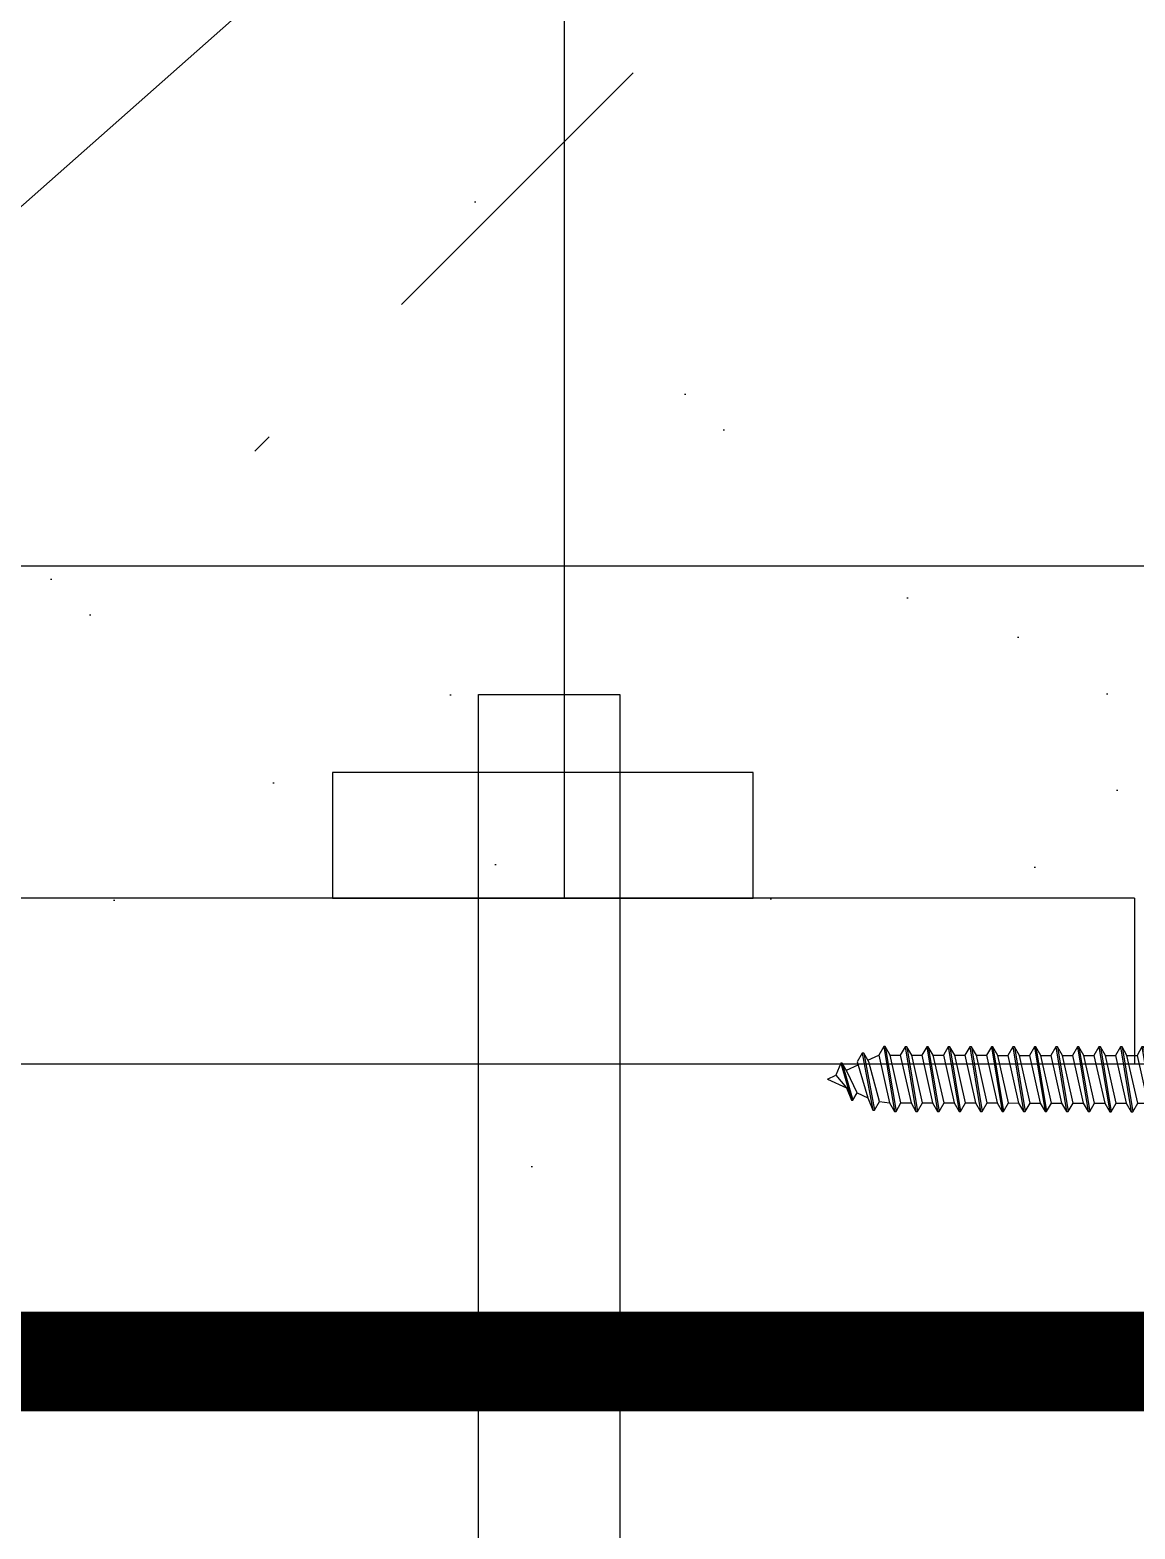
# Model space of a CAD drawing. Extents: x 343299501 to 344531018, y 671200678 to 672446893.
# Drawn here: x 344118640.3 to 344118706.8, y 672022828.5 to 672022918.7 of the extents above; entities that cross this region are included whole.
import ezdxf

# ---------------------------------------------------------------- set-up
doc = ezdxf.new("R2010")
doc.units = 0
doc.header["$LTSCALE"] = 10
doc.header["$MEASUREMENT"] = 0
doc.layers.add('00-景观', color=4, linetype='Continuous')
doc.layers.add('REINL', color=1, linetype='Continuous', lineweight=0)

# ---------------------------------------------------------------- blocks, each defined once
blk = doc.blocks.new('ld1')
for p, q in [((0.002353958690946456, 3.703202611866232), (-0.002353958690946456, -3.703202611866345)), ((1.597948593593173, 3.702188364402332), (0.002353958690946456, 3.703202611866232)), ((-42.35413815934589, 1.980362780314181), (-42.65379401703103, 1.462104682860058)), ((-42.26155809407283, 1.980303931346953), (-42.35413815934589, 1.980362780314181)), ((-42.35413815934589, 1.980362780314181), (-41.70856112871479, -1.926927918034494)), ((-41.96256134478244, 1.461665297461423), (-42.26155809407283, 1.980303931346953)), ((-42.26155809407283, 1.980303931346953), (-41.61598106340534, -1.926986767001722)), ((-41.05801724521007, 1.979538894772531), (-41.35767310289521, 1.461280797318409)), ((-40.96543717990062, 1.97948004580519), (-41.05801724521007, 1.979538894772531)), ((-41.05801724521007, 1.979538894772531), (-40.41244021453895, -1.927751803576257)), ((-40.66644043064662, 1.46084141191966), (-40.96543717990062, 1.97948004580519)), ((-40.96543717990062, 1.97948004580519), (-40.3198601492295, -1.927810652543485)), ((-39.76189633103422, 1.978715009230768), (-40.06155218875938, 1.460456911776646)), ((-39.66931626576479, 1.97865616026354), (-39.76189633103422, 1.978715009230768)), ((-39.76189633103422, 1.978715009230768), (-39.11631930040312, -1.92857568911802)), ((-39.37031951651079, 1.460017526377897), (-39.66931626576479, 1.97865616026354)), ((-39.66931626576479, 1.97865616026354), (-39.02373923509367, -1.928634538085248)), ((-38.4657754168984, 1.977891123689005), (-38.76543127458353, 1.459633026234883)), ((-38.37319535158895, 1.977832274721777), (-38.4657754168984, 1.977891123689005)), ((-38.4657754168984, 1.977891123689005), (-37.82019838623091, -1.929399574659783)), ((-38.07419860233495, 1.459193640836133), (-38.37319535158895, 1.977832274721777)), ((-38.37319535158895, 1.977832274721777), (-37.72761832095784, -1.929458423627011)), ((-37.16965450276257, 1.977067238147242), (-37.46931036044771, 1.45880914069312)), ((-37.07707443745312, 1.977008389180014), (-37.16965450276257, 1.977067238147242)), ((-37.16965450276257, 1.977067238147242), (-36.52407747209509, -1.930223460201432)), ((-36.77807768819912, 1.458369755294484), (-37.07707443745312, 1.977008389180014)), ((-37.07707443745312, 1.977008389180014), (-36.43149740678564, -1.930282309168774)), ((-35.87353358863038, 1.976243352605479), (-36.17318944631552, 1.457985255151357)), ((-35.78095352332093, 1.976184503638251), (-35.87353358863038, 1.976243352605479)), ((-35.87353358863038, 1.976243352605479), (-35.2279565579629, -1.931047345743309)), ((-35.48195677406693, 1.457545869752607), (-35.78095352332093, 1.976184503638251)), ((-35.78095352332093, 1.976184503638251), (-35.13537649268983, -1.931106194710537)), ((-34.57741267449455, 1.975419467063716), (-34.87706853217969, 1.457161369609594)), ((-34.4848326091851, 1.975360618096488), (-34.57741267449455, 1.975419467063716)), ((-34.57741267449455, 1.975419467063716), (-33.93183564382707, -1.931871231284958)), ((-34.1858358599311, 1.456721984210958), (-34.4848326091851, 1.975360618096488)), ((-34.4848326091851, 1.975360618096488), (-33.83925557851762, -1.9319300802523)), ((-33.28129176031871, 1.974595581521953), (-33.58094761804387, 1.456337484067831)), ((-33.18871169504928, 1.974536732554725), (-33.28129176031871, 1.974595581521953)), ((-33.28129176031871, 1.974595581521953), (-32.63571472968761, -1.932695116826835)), ((-32.88971494579528, 1.455898098669081), (-33.18871169504928, 1.974536732554725)), ((-33.18871169504928, 1.974536732554725), (-32.54313466437816, -1.932753965794063)), ((-31.98517084618288, 1.97377169598019), (-32.28482670386802, 1.455513598526068)), ((-31.89259078087343, 1.973712847012962), (-31.98517084618288, 1.97377169598019)), ((-31.98517084618288, 1.97377169598019), (-31.3395938155154, -1.933519002368598)), ((-31.59359403161943, 1.455074213127318), (-31.89259078087343, 1.973712847012962)), ((-31.89259078087343, 1.973712847012962), (-31.24701375024233, -1.933577851335826)), ((-30.68904993204706, 1.972947810438427), (-30.98870578973219, 1.454689712984305)), ((-30.59646986673761, 1.972888961471199), (-30.68904993204706, 1.972947810438427)), ((-30.68904993204706, 1.972947810438427), (-30.04347290137957, -1.934342887910248)), ((-30.29747311748361, 1.454250327585669), (-30.59646986673761, 1.972888961471199)), ((-30.59646986673761, 1.972888961471199), (-29.95089283607012, -1.934401736877589)), ((-29.39292901791487, 1.972123924896664), (-29.69258487560001, 1.453865827442542)), ((-29.30034895260542, 1.972065075929436), (-29.39292901791487, 1.972123924896664)), ((-29.39292901791487, 1.972123924896664), (-28.74735198724738, -1.935166773452124)), ((-29.00135220335142, 1.453426442043792), (-29.30034895260542, 1.972065075929436)), ((-29.30034895260542, 1.972065075929436), (-28.65477192197432, -1.935225622419352)), ((-28.09680810377904, 1.971300039354901), (-28.39646396146418, 1.453041941900779)), ((-28.00422803846959, 1.971241190387673), (-28.09680810377904, 1.971300039354901)), ((-28.09680810377904, 1.971300039354901), (-27.45123107311156, -1.935990658993774)), ((-27.70523128921559, 1.452602556502143), (-28.00422803846959, 1.971241190387673)), ((-28.00422803846959, 1.971241190387673), (-27.35865100780211, -1.936049507961116)), ((-26.80068718964685, 1.970476153813138), (-27.10034304733199, 1.452218056359015)), ((-26.7081071243374, 1.97041730484591), (-26.80068718964685, 1.970476153813138)), ((-26.80068718964685, 1.970476153813138), (-26.15511015897937, -1.93681454453565)), ((-26.4091103750834, 1.451778670960266), (-26.7081071243374, 1.97041730484591)), ((-26.7081071243374, 1.97041730484591), (-26.0625300937063, -1.936873393502879)), ((-25.50456627555468, 1.969652268271375), (-25.80422213323982, 1.451394170817252)), ((-25.41198621024523, 1.969593419304147), (-25.50456627555468, 1.969652268271375)), ((-25.50456627555468, 1.969652268271375), (-24.8589892448872, -1.937638430077413)), ((-25.11298946099123, 1.450954785418503), (-25.41198621024523, 1.969593419304147)), ((-25.41198621024523, 1.969593419304147), (-24.76640917961413, -1.937697279044642)), ((-24.20844536141885, 1.968828382729612), (-24.50810121910399, 1.450570285275489)), ((-24.1158652961094, 1.968769533762384), (-24.20844536141885, 1.968828382729612)), ((-24.20844536141885, 1.968828382729612), (-23.56286833075137, -1.938462315619063)), ((-23.8168685468554, 1.450130899876854), (-24.1158652961094, 1.968769533762384)), ((-24.1158652961094, 1.968769533762384), (-23.47028826544192, -1.938521164586405)), ((-22.91232444728666, 1.968004497187849), (-23.2119803049718, 1.449746399733726)), ((-22.81974438197722, 1.967945648220621), (-22.91232444728666, 1.968004497187849)), ((-22.91232444728666, 1.968004497187849), (-22.26674741661918, -1.93928620116094)), ((-22.52074763272321, 1.449307014334977), (-22.81974438197722, 1.967945648220621)), ((-22.81974438197722, 1.967945648220621), (-22.17416735134611, -1.939345050128168)), ((-21.61620353319449, 1.967180611646086), (-21.91585939087963, 1.448922514191963)), ((-21.61620353319449, 1.967180611646086), (-20.97062650252701, -1.940110086702703)), ((-21.22462671863104, 1.448483128793214), (-21.52362346788505, 1.967121762678858)), ((-21.52362346788505, 1.967121762678858), (-20.87804643725394, -1.940168935669931)), ((-20.32008261910232, 1.966356726104323), (-20.61973847678746, 1.4480986286502)), ((-20.22750255379287, 1.966297877137094), (-20.32008261910232, 1.966356726104323)), ((-20.32008261910232, 1.966356726104323), (-19.67450558843484, -1.940933972244466)), ((-19.92850580453887, 1.447659243251451), (-20.22750255379287, 1.966297877137094)), ((-20.22750255379287, 1.966297877137094), (-19.58192552316177, -1.940992821211694)), ((-19.0239617049665, 1.96553284056256), (-19.32361756265163, 1.447274743108437)), ((-18.93138163965705, 1.965473991595331), (-19.0239617049665, 1.96553284056256)), ((-19.0239617049665, 1.96553284056256), (-18.37838467429901, -1.941757857786115)), ((-18.63238489040305, 1.446835357709801), (-18.93138163965705, 1.965473991595331)), ((-18.93138163965705, 1.965473991595331), (-18.28580460898957, -1.941816706753457)), ((-17.72784079083431, 1.964708955020797), (-18.02749664851945, 1.446450857566674)), ((-17.63526072552486, 1.964650106053568), (-17.72784079083431, 1.964708955020797)), ((-17.72784079083431, 1.964708955020797), (-17.08226376016682, -1.942581743327992)), ((-17.33626397627086, 1.446011472167925), (-17.63526072552486, 1.964650106053568)), ((-17.63526072552486, 1.964650106053568), (-16.98968369489376, -1.94264059229522)), ((-16.43171987674214, 1.963885069479034), (-16.73137573442727, 1.445626972024911)), ((-16.43171987674214, 1.963885069479034), (-15.78614284607465, -1.943405628869755)), ((-16.04014306217869, 1.445187586626162), (-16.33913981143269, 1.963826220511805)), ((-16.33913981143269, 1.963826220511805), (-15.69356278080159, -1.943464477836983)), ((-15.13559896264996, 1.96306118393727), (-15.4352548203351, 1.444803086483148)), ((-15.04301889734052, 1.963002334970042), (-15.13559896264996, 1.96306118393727)), ((-15.13559896264996, 1.96306118393727), (-14.49002193198248, -1.944229514411518)), ((-14.74402214808651, 1.444363701084399), (-15.04301889734052, 1.963002334970042)), ((-15.04301889734052, 1.963002334970042), (-14.39744186670941, -1.944288363378746)), ((-13.83947804851414, 1.962237298395507), (-14.13913390619928, 1.443979200941385)), ((-13.74689798320469, 1.962178449428279), (-13.83947804851414, 1.962237298395507)), ((-13.83947804851414, 1.962237298395507), (-13.19390101784666, -1.945053399953167)), ((-13.44790123395069, 1.443539815542749), (-13.74689798320469, 1.962178449428279)), ((-13.74689798320469, 1.962178449428279), (-13.10132095253721, -1.945112248920509)), ((-12.54335713438195, 1.961413412853744), (-12.84301299206709, 1.443155315399622)), ((-12.4507770690725, 1.961354563886516), (-12.54335713438195, 1.961413412853744)), ((-12.54335713438195, 1.961413412853744), (-11.89778010371447, -1.945877285495044)), ((-12.1517803198185, 1.442715930000873), (-12.4507770690725, 1.961354563886516)), ((-12.4507770690725, 1.961354563886516), (-11.8052000384414, -1.945936134462272)), ((-11.24723622024612, 1.960589527311981), (-11.54689207793126, 1.442331429857859)), ((-11.15465615493667, 1.960530678344753), (-11.24723622024612, 1.960589527311981)), ((-11.24723622024612, 1.960589527311981), (-10.60165918957864, -1.946701171036693)), ((-10.85565940568267, 1.441892044459223), (-11.15465615493667, 1.960530678344753)), ((-11.15465615493667, 1.960530678344753), (-10.50907912426919, -1.946760020004035)), ((-9.951115306113934, 1.959765641770218), (-10.25077116379907, 1.441507544316096)), ((-9.858535240804486, 1.95970679280299), (-9.951115306113934, 1.959765641770218)), ((-9.951115306113934, 1.959765641770218), (-9.305538275446452, -1.94752505657857)), ((-9.559538491550484, 1.441068158917346), (-9.858535240804486, 1.95970679280299)), ((-9.858535240804486, 1.95970679280299), (-9.212958210173383, -1.947583905545798)), ((-8.654994391978107, 1.958941756228455), (-8.954650249663246, 1.440683658774333)), ((-8.562414326668659, 1.958882907261227), (-8.654994391978107, 1.958941756228455)), ((-8.654994391978107, 1.958941756228455), (-8.009417361310625, -1.948348942120219)), ((-8.263417577414657, 1.440244273375697), (-8.562414326668659, 1.958882907261227)), ((-8.562414326668659, 1.958882907261227), (-7.916837296001177, -1.948407791087561)), ((-7.358873477845918, 1.958117870686692), (-7.658529335531057, 1.43985977323257)), ((-7.26629341253647, 1.958059021719464), (-7.358873477845918, 1.958117870686692)), ((-7.358873477845918, 1.958117870686692), (-6.713296447178436, -1.949172827662096)), ((-6.967296663282468, 1.43942038783382), (-7.26629341253647, 1.958059021719464)), ((-7.26629341253647, 1.958059021719464), (-6.620716381905368, -1.949231676629324)), ((-6.062752563710092, 1.957293985144929), (-6.36240842139523, 1.439035887690807)), ((-5.970172498400643, 1.957235136177701), (-6.062752563710092, 1.957293985144929)), ((-6.062752563710092, 1.957293985144929), (-5.417175533042609, -1.949996713203745)), ((-5.671175749146641, 1.438596502292171), (-5.970172498400643, 1.957235136177701)), ((-5.970172498400643, 1.957235136177701), (-5.324595467733161, -1.950055562171087)), ((-4.766631649577903, 1.956470099603166), (-5.066287507263041, 1.438212002149044)), ((-4.674051584268454, 1.956411250635938), (-4.766631649577903, 1.956470099603166)), ((-4.766631649577903, 1.956470099603166), (-4.121054618910421, -1.950820598745622)), ((-4.375054835014453, 1.437772616750294), (-4.674051584268454, 1.956411250635938)), ((-4.674051584268454, 1.956411250635938), (-4.028474553637352, -1.95087944771285)), ((-3.470510735442076, 1.955646214061403), (-3.770166593127215, 1.437388116607281)), ((-3.377930670132628, 1.955587365094175), (-3.470510735442076, 1.955646214061403)), ((-3.470510735442076, 1.955646214061403), (-2.824933704774594, -1.951644484287272)), ((-3.078933920878626, 1.436948731208645), (-3.377930670132628, 1.955587365094175)), ((-3.377930670132628, 1.955587365094175), (-2.732353639465146, -1.951703333254613)), ((-2.174389821266232, 1.95482232851964), (-2.474045678955008, 1.436564231065518)), ((-2.081809755996801, 1.954763479552412), (-2.174389821266232, 1.95482232851964)), ((-2.174389821266232, 1.95482232851964), (-1.528812790638767, -1.952468369829035)), ((-1.782813006706419, 1.436124845666882), (-2.081809755996801, 1.954763479552412)), ((-2.081809755996801, 1.954763479552412), (-1.436232725329319, -1.952527218796263)), ((-0.8782689071304048, 1.953998442977991), (-1.177924764819181, 1.435740345523868)), ((-0.7856888418209564, 1.953939594010649), (-0.8782689071304048, 1.953998442977991)), ((-0.8782689071304048, 1.953998442977991), (-0.5554803917766549, 0.0003530938424773922)), ((-0.4866920925705926, 1.435300960125119), (-0.7856888418209564, 1.953939594010649)), ((-0.7856888418209564, 1.953939594010649), (-0.4629003265072242, 0.0002942448752492055)), ((-44.94701135546711, 0.9887548300997651), (-45.24680359042759, 0.25595062608852)), ((-44.85443129015766, 0.9886959811325369), (-44.94701135546711, 0.9887548300997651)), ((-44.94701135546711, 0.9887548300997651), (-44.30036352544266, -1.233974882616849)), ((-44.5554345409073, 0.4700573472468932), (-44.85443129015766, 0.9886959811325369)), ((-44.85443129015766, 0.9886959811325369), (-44.20778346017323, -1.234033731584077)), ((-43.65050656878884, 1.591831858485534), (-43.95016242647762, 1.073573761031412)), ((-43.95016242647762, 1.073573761031412), (-43.30348685583158, -1.105514941643378)), ((-43.55792650347939, 1.591773009518306), (-43.65050656878884, 1.591831858485534)), ((-43.65050656878884, 1.591831858485534), (-43.00462648385292, -1.838699682086144)), ((-43.25892975422539, 1.073134375632776), (-43.55792650347939, 1.591773009518306)), ((-43.55792650347939, 1.591773009518306), (-42.91204641854347, -1.838758531053372)), ((-43.30779333196188, 1.15789295334298), (-42.65379401703103, 1.462104682860058)), ((-42.61239056085469, -1.32050043359925), (-43.25892975422539, 1.073134375632776)), ((-42.65379401703103, 1.462104682860058), (-42.00755787796879, -1.408289284148964)), ((-41.3163252057202, -1.4087286695476), (-41.96256134478244, 1.461665297461423)), ((-41.96256134478244, 1.461665297461423), (-41.35767310289521, 1.461280797318409)), ((-41.35767310289521, 1.461280797318409), (-40.71143696379295, -1.409113169690727)), ((-40.02020429154436, -1.409552555089363), (-40.66644043064662, 1.46084141191966)), ((-40.66644043064662, 1.46084141191966), (-40.06155218875938, 1.460456911776646)), ((-40.06155218875938, 1.460456911776646), (-39.41531604965712, -1.409937055232376)), ((-38.72408337740853, -1.410376440631126), (-39.37031951651079, 1.460017526377897)), ((-39.37031951651079, 1.460017526377897), (-38.76543127458353, 1.459633026234883)), ((-38.76543127458353, 1.459633026234883), (-38.11919513548128, -1.410760940774139)), ((-37.42796246327271, -1.411200326172889), (-38.07419860233495, 1.459193640836133)), ((-38.07419860233495, 1.459193640836133), (-37.46931036044771, 1.45880914069312)), ((-37.46931036044771, 1.45880914069312), (-36.82307422134545, -1.411584826315902)), ((-36.13184154909686, -1.412024211714652), (-36.77807768819912, 1.458369755294484)), ((-36.77807768819912, 1.458369755294484), (-36.1731894462755, 1.457985255151357)), ((-34.83572063500469, -1.412848097256415), (-35.48195677406693, 1.457545869752607)), ((-35.48195677406693, 1.457545869752607), (-34.87706853217969, 1.457161369609594)), ((-34.87706853217969, 1.457161369609594), (-34.23083239307743, -1.413232597399428)), ((-33.53959972082885, -1.413671982798178), (-34.1858358599311, 1.456721984210958)), ((-34.1858358599311, 1.456721984210844), (-33.58094761804387, 1.456337484067831)), ((-33.58094761804387, 1.456337484067831), (-32.93471147894161, -1.414056482941191)), ((-32.24347880669302, -1.414495868339941), (-32.88971494579528, 1.455898098669081)), ((-32.88971494579528, 1.455898098669081), (-32.28482670386802, 1.455513598526068)), ((-32.28482670386802, 1.455513598526068), (-31.63859056476576, -1.414880368482955)), ((-30.94735789255719, -1.415319753881704), (-31.59359403161943, 1.455074213127318)), ((-31.59359403161943, 1.455074213127318), (-30.98870578973219, 1.454689712984305)), ((-30.98870578973219, 1.454689712984305), (-30.34246965062994, -1.415704254024718)), ((-29.65123697838135, -1.416143639423467), (-30.29747311748361, 1.454250327585669)), ((-30.29747311748361, 1.454250327585669), (-29.69258487555999, 1.453865827442542)), ((-28.35511606428918, -1.41696752496523), (-29.00135220335142, 1.453426442043792)), ((-29.00135220335142, 1.453426442043792), (-28.39646396146418, 1.453041941900779)), ((-28.39646396146418, 1.453041941900779), (-27.75022782236192, -1.417352025108244)), ((-27.05899515011333, -1.417791410506993), (-27.70523128921559, 1.452602556502143)), ((-27.70523128921559, 1.452602556502143), (-27.10034304729197, 1.452218056359015)), ((-25.76287423602116, -1.418615296048756), (-26.4091103750834, 1.451778670960266)), ((-26.40911037512342, 1.45177867096038), (-25.8042221331998, 1.451394170817252)), ((-24.46675332192899, -1.419439181590519), (-25.11298946099123, 1.450954785418503)), ((-25.11298946099123, 1.450954785418503), (-24.50810121910399, 1.450570285275489)), ((-24.50810121910399, 1.450570285275489), (-23.86186508000173, -1.419823681733533)), ((-23.17063240775315, -1.420263067132282), (-23.8168685468554, 1.450130899876854)), ((-23.8168685468554, 1.450130899876854), (-23.21198030493179, 1.449746399733726)), ((-21.87451149366098, -1.421086952674045), (-22.52074763272321, 1.449307014334977)), ((-22.52074763276323, 1.449307014335091), (-21.91585939083961, 1.448922514191963)), ((-20.5783905795688, -1.421910838215808), (-21.22462671863104, 1.448483128793214)), ((-21.22462671867106, 1.448483128793328), (-20.61973847674744, 1.4480986286502)), ((-19.28226966547663, -1.422734723757571), (-19.92850580453887, 1.447659243251451)), ((-19.92850580453887, 1.447659243251451), (-19.32361756265163, 1.447274743108437)), ((-19.32361756265163, 1.447274743108437), (-18.67738142354938, -1.423119223900585)), ((-17.98614875130079, -1.423558609299334), (-18.63238489040305, 1.446835357709801)), ((-18.63238489040305, 1.446835357709801), (-18.02749664847943, 1.446450857566674)), ((-16.69002783720862, -1.424382494841097), (-17.33626397627086, 1.446011472167925)), ((-17.33626397631087, 1.446011472168038), (-16.73137573438726, 1.445626972024911)), ((-15.39390692311645, -1.425206380382861), (-16.04014306217869, 1.445187586626162)), ((-16.0401430622187, 1.445187586626275), (-15.43525482029509, 1.444803086483148)), ((-14.09778600902428, -1.426030265924624), (-14.74402214808651, 1.444363701084399)), ((-14.74402214808651, 1.444363701084399), (-14.13913390619928, 1.443979200941385)), ((-14.13913390619928, 1.443979200941385), (-13.49289776709702, -1.426414766067637)), ((-12.80166509484843, -1.426854151466387), (-13.44790123395069, 1.443539815542749)), ((-13.44790123395069, 1.443539815542749), (-12.84301299202707, 1.443155315399622)), ((-12.1517803198185, 1.442715930000873), (-11.54689207793126, 1.442331429857859)), ((-11.50554418075626, -1.42767803700815), (-12.1517803198185, 1.442715930000873)), ((-11.54689207793126, 1.442331429857859), (-10.900655938829, -1.428062537151163)), ((-10.20942326658042, -1.428501922549913), (-10.85565940568267, 1.441892044459223)), ((-10.85565940568267, 1.441892044459223), (-10.25077116375905, 1.441507544316096)), ((-8.913302352488245, -1.429325808091676), (-9.559538491550484, 1.441068158917346)), ((-9.559538491550484, 1.441068158917346), (-8.954650249663246, 1.440683658774333)), ((-8.954650249663246, 1.440683658774333), (-8.308414110560989, -1.429710308234689)), ((-8.263417577414657, 1.440244273375697), (-7.658529335491039, 1.43985977323257)), ((-7.6171814383124, -1.430149693633439), (-8.263417577414657, 1.440244273375697)), ((-6.321060524220229, -1.430973579175202), (-6.967296663282468, 1.43942038783382)), ((-6.967296663282468, 1.43942038783382), (-6.36240842139523, 1.439035887690807)), ((-6.36240842139523, 1.439035887690807), (-5.716172282292973, -1.431358079318215)), ((-5.024939610044385, -1.431797464716965), (-5.671175749146641, 1.438596502292171)), ((-5.671175749146641, 1.438596502292171), (-5.066287507223024, 1.438212002149044)), ((-3.728818695952214, -1.432621350258728), (-4.375054835014453, 1.437772616750294)), ((-4.375054835014453, 1.437772616750294), (-3.770166593127215, 1.437388116607281)), ((-3.770166593127215, 1.437388116607281), (-3.123930454024958, -1.433005850401742)), ((-2.432697781776369, -1.433445235800491), (-3.078933920878626, 1.436948731208645)), ((-3.078933920878626, 1.436948731208645), (-2.474045678955008, 1.436564231065518)), ((-2.474045678955008, 1.436564231065518), (-1.827809539892769, -1.433829735943505)), ((-1.136576867640542, -1.43426912134214), (-1.782813006706419, 1.436124845666882)), ((-1.782813006706419, 1.436124845666882), (-1.177924764819181, 1.435740345523868)), ((-1.177924764819181, 1.435740345523868), (-0.5554803917766549, 0.0003530938424773922)), ((-0.4629003265072242, 0.0002942448752492055), (-0.4866920925705926, 1.435300960125119)), ((-0.4866920925705926, 1.435300960125119), (0.0009121589937421959, 1.434991012119099)), ((-45.73455225589714, 0.02907138986950031), (-45.24680359042759, 0.25595062608852)), ((-45.73455225589714, 0.02907138986950031), (-44.59922389742496, -0.5007901421741963)), ((-45.24680359042759, 0.25595062608852), (-44.59922389742496, -0.5007901421741963)), ((-44.60429811867652, 0.5548159249572109), (-43.89869543341047, 0.8830312736899941)), ((-43.95709889509089, -0.800472022630629), (-44.5554345409073, 0.4700573472468932)), ((1.110743042376271, -0.3432524292244352), (1.111178524733987, 0.3418400540099356)), ((1.111178524733987, 0.3418400540099356), (2.860442461907951, 0.3407281259090951)), ((-44.59922389742496, -0.5007901421741963), (-44.30036352544266, -1.233974882616849)), ((-44.20778346017323, -1.234033731584077), (-43.95709889509089, -0.800472022630629)), ((-43.95709889509089, -0.800472022630629), (-43.30348685583158, -1.105514941643378)), ((-0.5553403388694278, -0.0004945625761365591), (-0.4627602735599794, -0.0005534115433647457)), ((2.860006979550235, -0.3443643573252757), (1.110743042376271, -0.3432524292244352)), ((-44.30036352544266, -1.233974882616849), (-44.20778346017323, -1.234033731584077)), ((-43.30348685583158, -1.105514941643378), (-43.00462648385292, -1.838699682086144)), ((-42.91204641854347, -1.838758531053372), (-42.61239056085469, -1.32050043359925)), ((-42.61239056085469, -1.32050043359925), (-42.00755787796879, -1.408289284148964)), ((-42.00755787796879, -1.408289284148964), (-41.70856112871479, -1.926927918034494)), ((-41.61598106340534, -1.926986767001722), (-41.3163252057202, -1.4087286695476)), ((-41.3163252057202, -1.4087286695476), (-40.71143696379295, -1.409113169690727)), ((-40.71143696379295, -1.409113169690727), (-40.41244021453895, -1.927751803576257)), ((-40.3198601492295, -1.927810652543485), (-40.02020429154436, -1.409552555089363)), ((-40.02020429154436, -1.409552555089363), (-39.41531604965712, -1.409937055232376)), ((-39.41531604965712, -1.409937055232376), (-39.11631930040312, -1.92857568911802)), ((-39.02373923509367, -1.928634538085248), (-38.72408337740853, -1.410376440631126)), ((-38.72408337740853, -1.410376440631126), (-38.11919513548128, -1.410760940774139)), ((-38.11919513548128, -1.410760940774139), (-37.82019838623091, -1.929399574659783)), ((-37.72761832095784, -1.929458423627011), (-37.42796246327271, -1.411200326172889)), ((-37.42796246327271, -1.411200326172889), (-36.82307422134545, -1.411584826315902)), ((-36.82307422134545, -1.411584826315902), (-36.52407747209509, -1.930223460201432)), ((-36.43149740678564, -1.930282309168774), (-36.13184154909686, -1.412024211714652)), ((-36.13184154909686, -1.412024211714652), (-35.52695330721326, -1.412408711857665)), ((-35.52695330721326, -1.412408711857665), (-35.2279565579629, -1.931047345743309)), ((-35.13537649268983, -1.931106194710537), (-34.83572063500469, -1.412848097256415)), ((-34.83572063500469, -1.412848097256415), (-34.23083239307743, -1.413232597399428)), ((-34.23083239307743, -1.413232597399428), (-33.93183564382707, -1.931871231284958)), ((-33.83925557851762, -1.9319300802523), (-33.53959972082885, -1.413671982798178)), ((-33.53959972082885, -1.413671982798178), (-32.93471147894161, -1.414056482941191)), ((-32.93471147894161, -1.414056482941191), (-32.63571472968761, -1.932695116826835)), ((-32.54313466437816, -1.932753965794063), (-32.24347880669302, -1.414495868339941)), ((-32.24347880669302, -1.414495868339941), (-31.63859056476576, -1.414880368482955)), ((-31.63859056476576, -1.414880368482955), (-31.3395938155154, -1.933519002368598)), ((-31.24701375024233, -1.933577851335826), (-30.94735789255719, -1.415319753881704)), ((-30.94735789255719, -1.415319753881704), (-30.34246965062994, -1.415704254024718)), ((-30.34246965062994, -1.415704254024718), (-30.04347290137957, -1.934342887910248)), ((-29.95089283607012, -1.934401736877589), (-29.65123697838135, -1.416143639423467)), ((-29.65123697838135, -1.416143639423467), (-29.04634873649775, -1.416528139566481)), ((-29.04634873649775, -1.416528139566481), (-28.74735198724738, -1.935166773452124)), ((-28.65477192197432, -1.935225622419352), (-28.35511606428918, -1.41696752496523)), ((-28.35511606428918, -1.41696752496523), (-27.75022782236192, -1.417352025108244)), ((-27.75022782236192, -1.417352025108244), (-27.45123107311156, -1.935990658993774)), ((-27.35865100780211, -1.936049507961116), (-27.05899515011333, -1.417791410506993)), ((-27.05899515011333, -1.417791410506993), (-26.45410690822973, -1.418175910650007)), ((-26.45410690822973, -1.418175910650007), (-26.15511015897937, -1.93681454453565)), ((-26.0625300937063, -1.936873393502879), (-25.76287423602116, -1.418615296048756)), ((-25.76287423602116, -1.418615296048756), (-25.15798599413756, -1.41899979619177)), ((-25.15798599413756, -1.41899979619177), (-24.8589892448872, -1.937638430077413)), ((-24.76640917961413, -1.937697279044642), (-24.46675332192899, -1.419439181590519)), ((-24.46675332192899, -1.419439181590519), (-23.86186508000173, -1.419823681733533)), ((-23.86186508000173, -1.419823681733533), (-23.56286833075137, -1.938462315619063)), ((-23.47028826544192, -1.938521164586405), (-23.17063240775315, -1.420263067132282)), ((-23.17063240775315, -1.420263067132282), (-22.56574416586955, -1.420647567275296)), ((-22.56574416586955, -1.420647567275296), (-22.26674741661918, -1.93928620116094)), ((-22.17416735134611, -1.939345050128168), (-21.87451149366098, -1.421086952674045)), ((-21.87451149366098, -1.421086952674045), (-21.26962325177738, -1.421471452817059)), ((-21.26962325177738, -1.421471452817059), (-20.97062650252701, -1.940110086702703)), ((-20.87804643725394, -1.940168935669931), (-20.5783905795688, -1.421910838215808)), ((-20.5783905795688, -1.421910838215808), (-19.9735023376852, -1.422295338358822)), ((-19.9735023376852, -1.422295338358822), (-19.67450558843484, -1.940933972244466)), ((-19.58192552316177, -1.940992821211694), (-19.28226966547663, -1.422734723757571)), ((-19.28226966547663, -1.422734723757571), (-18.67738142354938, -1.423119223900585)), ((-18.67738142354938, -1.423119223900585), (-18.37838467429901, -1.941757857786115)), ((-18.28580460898957, -1.941816706753457), (-17.98614875130079, -1.423558609299334)), ((-17.98614875130079, -1.423558609299334), (-17.38126050941719, -1.423943109442348)), ((-17.38126050941719, -1.423943109442348), (-17.08226376016682, -1.942581743327992)), ((-16.98968369489376, -1.94264059229522), (-16.69002783720862, -1.424382494841097)), ((-16.69002783720862, -1.424382494841097), (-16.08513959532502, -1.424766994984111)), ((-16.08513959532502, -1.424766994984111), (-15.78614284607465, -1.943405628869755)), ((-15.69356278080159, -1.943464477836983), (-15.39390692311645, -1.425206380382861)), ((-15.39390692311645, -1.425206380382861), (-14.78901868123285, -1.425590880525874)), ((-14.78901868123285, -1.425590880525874), (-14.49002193198248, -1.944229514411518)), ((-14.39744186670941, -1.944288363378746), (-14.09778600902428, -1.426030265924624)), ((-14.09778600902428, -1.426030265924624), (-13.49289776709702, -1.426414766067637)), ((-13.49289776709702, -1.426414766067637), (-13.19390101784666, -1.945053399953167)), ((-13.10132095253721, -1.945112248920509), (-12.80166509484843, -1.426854151466387)), ((-12.80166509484843, -1.426854151466387), (-12.19677685296483, -1.4272386516094)), ((-12.19677685296483, -1.4272386516094), (-11.89778010371447, -1.945877285495044)), ((-11.8052000384414, -1.945936134462272), (-11.50554418075626, -1.42767803700815)), ((-11.50554418075626, -1.42767803700815), (-10.900655938829, -1.428062537151163)), ((-10.900655938829, -1.428062537151163), (-10.60165918957864, -1.946701171036693)), ((-10.50907912426919, -1.946760020004035), (-10.20942326658042, -1.428501922549913)), ((-10.20942326658042, -1.428501922549913), (-9.604535024696816, -1.428886422692926)), ((-9.604535024696816, -1.428886422692926), (-9.305538275446452, -1.94752505657857)), ((-9.212958210173383, -1.947583905545798), (-8.913302352488245, -1.429325808091676)), ((-8.913302352488245, -1.429325808091676), (-8.308414110560989, -1.429710308234689)), ((-8.308414110560989, -1.429710308234689), (-8.009417361310625, -1.948348942120219)), ((-7.916837296001177, -1.948407791087561), (-7.6171814383124, -1.430149693633439)), ((-7.6171814383124, -1.430149693633439), (-7.0122931964288, -1.430534193776452)), ((-7.0122931964288, -1.430534193776452), (-6.713296447178436, -1.949172827662096)), ((-6.620716381905368, -1.949231676629324), (-6.321060524220229, -1.430973579175202)), ((-6.321060524220229, -1.430973579175202), (-5.716172282292973, -1.431358079318215)), ((-5.716172282292973, -1.431358079318215), (-5.417175533042609, -1.949996713203745)), ((-5.324595467733161, -1.950055562171087), (-5.024939610044385, -1.431797464716965)), ((-5.024939610044385, -1.431797464716965), (-4.420051368160784, -1.432181964859979)), ((-4.420051368160784, -1.432181964859979), (-4.121054618910421, -1.950820598745622)), ((-4.028474553637352, -1.95087944771285), (-3.728818695952214, -1.432621350258728)), ((-3.728818695952214, -1.432621350258728), (-3.123930454024958, -1.433005850401742)), ((-3.123930454024958, -1.433005850401742), (-2.824933704774594, -1.951644484287272)), ((-2.732353639465146, -1.951703333254613), (-2.432697781776369, -1.433445235800491)), ((-2.432697781776369, -1.433445235800491), (-1.827809539892769, -1.433829735943505)), ((-1.827809539892769, -1.433829735943505), (-1.528812790638767, -1.952468369829035)), ((-1.436232725329319, -1.952527218796263), (-1.136576867640542, -1.43426912134214)), ((-1.136576867640542, -1.43426912134214), (-0.0009121589937421959, -1.434991012119099)), ((-43.00462648385292, -1.838699682086144), (-42.91204641854347, -1.838758531053372)), ((-41.70856112871479, -1.926927918034494), (-41.61598106340534, -1.926986767001722)), ((-40.41244021453895, -1.927751803576257), (-40.3198601492295, -1.927810652543485)), ((-39.11631930040312, -1.92857568911802), (-39.02373923509367, -1.928634538085248)), ((-37.82019838623091, -1.929399574659783), (-37.72761832095784, -1.929458423627011)), ((-36.52407747209509, -1.930223460201432), (-36.43149740678564, -1.930282309168774)), ((-35.2279565579629, -1.931047345743309), (-35.13537649268983, -1.931106194710537)), ((-33.93183564382707, -1.931871231284958), (-33.83925557851762, -1.9319300802523)), ((-32.63571472968761, -1.932695116826835), (-32.54313466437816, -1.932753965794063)), ((-31.3395938155154, -1.933519002368598), (-31.24701375024233, -1.933577851335826)), ((-30.04347290137957, -1.934342887910248), (-29.95089283607012, -1.934401736877589)), ((-28.74735198724738, -1.935166773452124), (-28.65477192197432, -1.935225622419352)), ((-27.45123107311156, -1.935990658993774), (-27.35865100780211, -1.936049507961116)), ((-26.15511015897937, -1.93681454453565), (-26.0625300937063, -1.936873393502879)), ((-24.8589892448872, -1.937638430077413), (-24.76640917961413, -1.937697279044642)), ((-23.56286833075137, -1.938462315619063), (-23.47028826544192, -1.938521164586405)), ((-22.26674741661918, -1.93928620116094), (-22.17416735134611, -1.939345050128168)), ((-20.97062650252701, -1.940110086702703), (-20.87804643725394, -1.940168935669931)), ((-19.67450558843484, -1.940933972244466), (-19.58192552316177, -1.940992821211694)), ((-18.37838467429901, -1.941757857786115), (-18.28580460898957, -1.941816706753457)), ((-17.08226376016682, -1.942581743327992), (-16.98968369489376, -1.94264059229522)), ((-15.78614284607465, -1.943405628869755), (-15.69356278080159, -1.943464477836983)), ((-14.49002193198248, -1.944229514411518), (-14.39744186670941, -1.944288363378746)), ((-13.19390101784666, -1.945053399953167), (-13.10132095253721, -1.945112248920509)), ((-11.89778010371447, -1.945877285495044), (-11.8052000384414, -1.945936134462272)), ((-10.60165918957864, -1.946701171036693), (-10.50907912426919, -1.946760020004035)), ((-9.305538275446452, -1.94752505657857), (-9.212958210173383, -1.947583905545798)), ((-8.009417361310625, -1.948348942120219), (-7.916837296001177, -1.948407791087561)), ((-6.713296447178436, -1.949172827662096), (-6.620716381905368, -1.949231676629324)), ((-5.417175533042609, -1.949996713203745), (-5.324595467733161, -1.950055562171087)), ((-4.121054618910421, -1.950820598745622), (-4.028474553637352, -1.95087944771285)), ((-2.824933704774594, -1.951644484287272), (-2.732353639465146, -1.951703333254613)), ((-1.528812790638767, -1.952468369829035), (-1.436232725329319, -1.952527218796263)), ((-0.002353958690946456, -3.703202611866345), (1.593240676211281, -3.704216859330245))]:
    blk.add_line(p, q)
for points in [[(-36.1731894462755, 1.457985255151357), (-35.52695330721326, -1.412408711857665)], [(-29.69258487555999, 1.453865827442542), (-29.04634873649775, -1.416528139566481)], [(-27.10034304729197, 1.452218056359015), (-26.45410690822973, -1.418175910650007)], [(-25.8042221331998, 1.451394170817252), (-25.15798599413756, -1.41899979619177)], [(-23.21198030493179, 1.449746399733726), (-22.56574416586955, -1.420647567275296)], [(-21.91585939083961, 1.448922514191963), (-21.26962325177738, -1.421471452817059)], [(-20.61973847674744, 1.4480986286502), (-19.9735023376852, -1.422295338358822)], [(-18.02749664847943, 1.446450857566674), (-17.38126050941719, -1.423943109442348)], [(-16.73137573438726, 1.445626972024911), (-16.08513959532502, -1.424766994984111)], [(-15.43525482029509, 1.444803086483148), (-14.78901868123285, -1.425590880525874)], [(-12.84301299202707, 1.443155315399622), (-12.19677685296483, -1.4272386516094)], [(-10.25077116375905, 1.441507544316096), (-9.604535024696816, -1.428886422692926)]]:
    blk.add_lwpolyline(points)
for radius, start, end in [(6.017705460022837, 3.226795615139955, 37.94345210942598), (6.017705460022833, 321.9837072205102, 356.7003637147183)]:
    blk.add_arc((-3.147722220088326, 0.002000864926003487), radius, start, end)

msp = doc.modelspace()

# ---------------------------------------------------------------- hatches: boundary and pattern name
h = msp.add_hatch()
h.set_pattern_fill('天然石材', color=8, scale=10)
h.set_pattern_definition([(45, (725251.3899090886, 260390.1613276005), (-35.35535320146299, 35.355353201463), []), (45, (725268.7771340013, 260372.2101925611), (-35.35535320146299, 35.355353201463), [19.73685, -11.2782])])
edge = h.paths.add_edge_path()
edge.add_arc((344118792.5583136, 672022966.4451637), 20, 0, 90)
edge.add_line((344118792.5583136, 672022986.4451637), (344118312.5583136, 672022986.4451638))
edge.add_line((344118312.5583136, 672022986.4451638), (344118312.558308, 672022886.4451637))
edge.add_line((344118312.558308, 672022886.4451637), (344118812.5583136, 672022886.4451637))
edge.add_line((344118812.5583136, 672022886.4451637), (344118812.5583136, 672022966.4451637))
h = msp.add_hatch()
h.set_pattern_fill('AR-SAND', color=41, scale=10)
h.set_pattern_definition([(37.50000000000001, (-4084.908900678158, 16987.74335765839), (-0.8000156479920251, 24.47066186646712), [0, -19.304, 0, -21.59, 0, -20.6375]), (7.499999999999999, (-4084.908900678158, 16987.74335765839), (22.47616415690013, 35.84125502841771), [0, -10.414, 0, -17.399, 0, -6.6675]), (327.5, (-4100.529900678158, 16987.74335765839), (39.5496185120729, 0.071859233927285), [0, -6.35, 0, -22.86, 0, -29.845]), (317.5, (-4100.529900678158, 16987.74335765839), (38.17782262361487, 11.14646616286081), [0, -3.175, 0, -14.986, 0, -17.145])])
h.paths.add_polyline_path([(344118732.5583136, 672022886.4451638), (344118312.5583136, 672022886.4451638), (344118312.5583136, 672022856.4451638), (344118732.5583136, 672022856.4451638)])

# ---------------------------------------------------------------- linework, layer by layer
at = {"color": 8}
msp.add_lwpolyline([(344118672.4849666, 672022866.4451638), (344118672.4849666, 672024046.445164, 0.9999999999999999), (344118592.4849666, 672024046.445164), (344118592.4849666, 672022866.4451638)], format="xyb", dxfattribs=at)
at = {"color": 5}
for points in [[(344118667.3027938, 672022878.7069364), (344118675.8138741, 672022878.7069364), (344118675.8138741, 672022790.039203), (344118667.3027938, 672022790.039203)], [(344118658.5128092, 672022866.4451638), (344118683.848118, 672022866.4451638), (344118683.848118, 672022874.0089271), (344118658.5128092, 672022874.0089271)]]:
    msp.add_lwpolyline(points, close=True, dxfattribs=at)
at = {"color": 6}
for points in [[(344118706.8172386, 672022866.4451638), (344118556.8172386, 672022866.4451638)], [(344118706.8172386, 672022866.4451638), (344118706.8172386, 672022856.4451638)], [(344118706.8172386, 672022856.4451638), (344118556.8172386, 672022856.4451638)]]:
    msp.add_lwpolyline(points, dxfattribs=at)
at = {"layer": '00-景观'}
for p, q in [((344118812.5583136, 672022886.4451638), (344118312.5583136, 672022886.4451638)), ((344118732.5583136, 672022856.4451638), (344118312.5583136, 672022856.4451638))]:
    msp.add_line(p, q, dxfattribs=at)
at = {"layer": 'REINL', "const_width": 6}
msp.add_lwpolyline([(344118433.3414637, 672020770.0612761), (344118550.5295596, 672020770.0612761), (344118550.5295596, 672022838.5371159), (344118723.2222688, 672022838.5371159), (344118723.2222688, 672020775.0103114), (344118860.6495102, 672020775.0103114)], dxfattribs=at)

# ---------------------------------------------------------------- block references
msp.add_blockref('ld1', (344118734.0606675, 672022855.523973))

doc.saveas('drawing.dxf')
